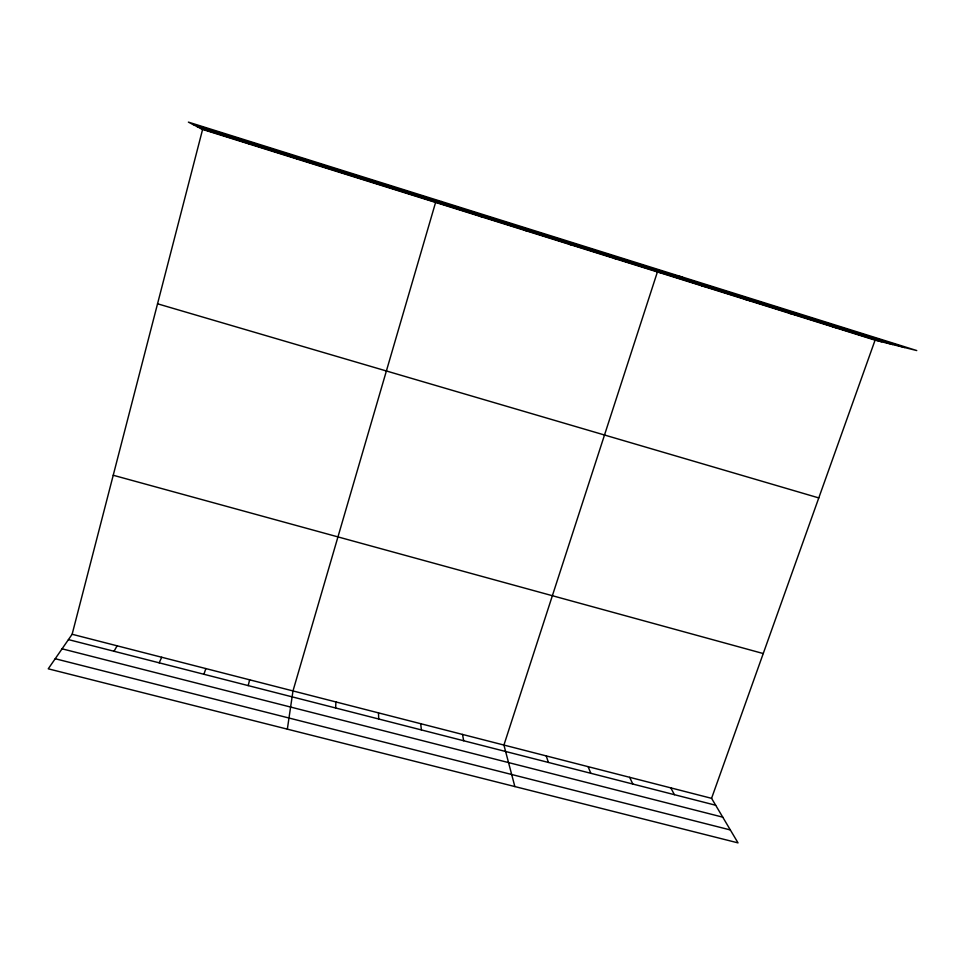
<?xml version="1.0" encoding="UTF-8"?>
<svg xmlns="http://www.w3.org/2000/svg" width="965" height="965" viewBox="0 0 965 965"><rect width="100%" height="100%" fill="white"/><g stroke="black" fill="none" stroke-linecap="round" stroke-linejoin="round"><path stroke-width="1.45" d="M335.603 707.972L335.941 701.953M287.341 729.154L292.986 690.928L435.589 202.445L441.765 201.589M248.21 685.608L249.633 679.806M72.134 634.27L711.567 798.332L738.02 842.879L48.25 668.817L72.134 634.27L202.602 129.443L188.392 122.121L916.75 350.56L875.086 340.15L202.602 129.443M203.904 674.27L205.871 668.576M711.567 798.332L875.086 340.15M159.177 662.822L161.71 657.249M114.027 651.266L117.127 645.814M480.823 216.618L482.367 216.679M525.611 230.647L527.734 230.888M569.965 244.555L572.655 244.965M613.897 258.318L617.142 258.909M681.978 276.931L657.406 271.949L503.923 745.052L514.852 786.559M701.796 285.857L706.139 286.798M745.752 299.632L750.637 300.742M789.286 313.275L794.69 314.554M832.397 326.773L838.32 328.221M55.21 658.733L730.336 829.948M68.443 639.602L715.668 805.244M62.074 648.818L722.749 817.162M113.231 475.263L763.243 653.546M157.548 303.794L818.778 497.916M192.554 124.256L904.603 347.533M196.643 126.367L892.637 344.541M200.418 128.321L881.515 341.767M248.608 143.423L250.14 144.34M296.303 158.369L297.196 159.08M670.796 787.874L674.426 794.69M629.65 777.32L632.811 784.038M588.119 766.656L590.809 773.291M546.214 755.909L548.409 762.434M462.5 734.425L463.695 740.758M420.692 723.702L421.391 729.926M378.509 712.882L378.69 718.997"/></g></svg>
